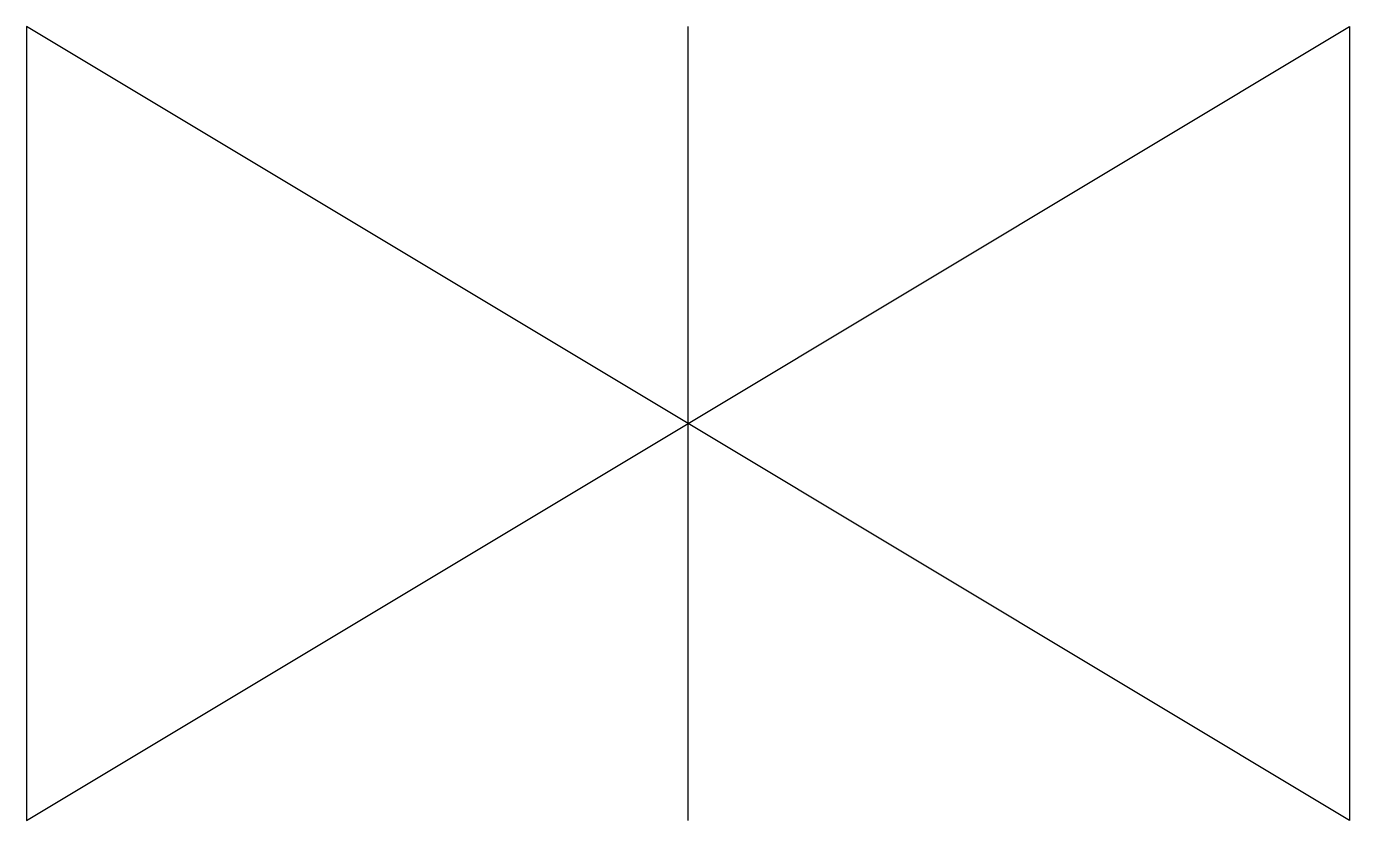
# Model space of a CAD drawing. Header units: millimetres. Extents: x -3 to 3, y -1.8 to 1.8.
import ezdxf

# ---------------------------------------------------------------- set-up
doc = ezdxf.new("R2010")
doc.units = ezdxf.units.MM

msp = doc.modelspace()

# ---------------------------------------------------------------- linework, layer by layer
at = {"color": 0, "linetype": 'Continuous', "lineweight": -2}
msp.add_line((0, -1.8), (0, 1.8), dxfattribs=at)
for points in [[(-3, 1.8), (-3, -1.8), (0, 0)], [(3, 1.8), (3, -1.8), (0, 0)]]:
    msp.add_lwpolyline(points, close=True, dxfattribs=at)

doc.saveas('drawing.dxf')
